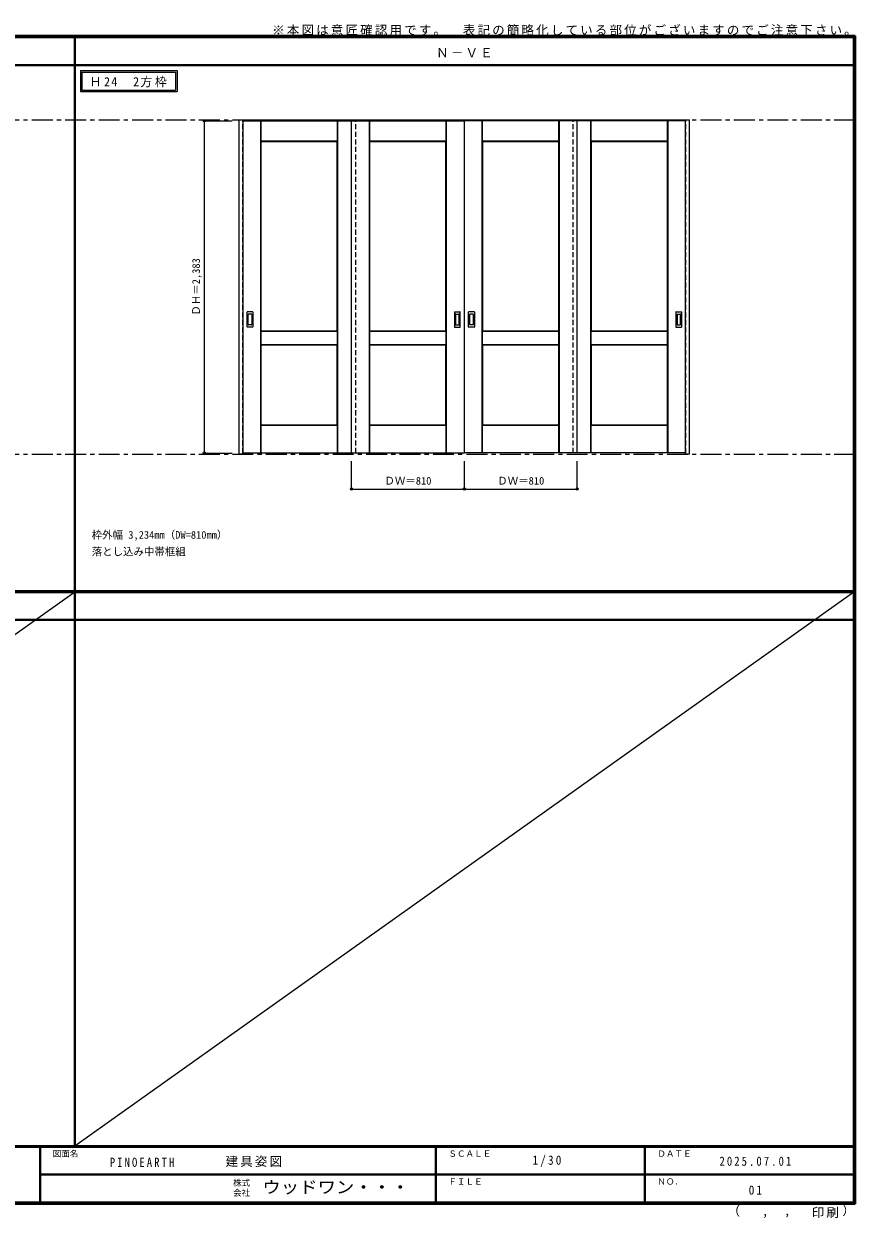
# Model space of a CAD drawing. Units: millimetres, scale not verified. Extents: x -6000 to 5700, y -4307 to 4260.
# Drawn here: x -267 to 5700, y -4307 to 4260 of the extents above; entities that cross this region are included whole.
import ezdxf
from ezdxf.enums import TextEntityAlignment as Align

# ---------------------------------------------------------------- set-up
doc = ezdxf.new("R2010")
doc.units = ezdxf.units.MM
doc.header["$LTSCALE"] = 30
doc.header["$PDMODE"] = 32
doc.header["$PDSIZE"] = 15
doc.linetypes.add('CHAIN1', pattern=[8, 5, -1, 1, -1])
doc.linetypes.add('DASHED1', pattern=[1.8, 1.2, -0.6])
for name, color, linetype, lineweight in [('0-1_通り芯', 7, 'CHAIN1', 18), ('0-2_扉', 3, 'Continuous', 25), ('0-3_仕上げ', 7, 'Continuous', 18), ('0-4_枠', 3, 'Continuous', 25), ('0-6_引手', 7, 'Continuous', 18), ('0-A_文字', 7, 'Continuous', 18), ('0-B_寸法', 7, 'Continuous', 9), ('F-0_補助線', 7, 'Continuous', 18), ('F-1_枠', 6, 'Continuous', 40)]:
    doc.layers.add(name, color=color, linetype=linetype, lineweight=lineweight)
doc.layers.add('0-C_ハッチ', color=7, linetype='Continuous')
doc.layers.add('F-A_文字', color=7, linetype='Continuous')
doc.styles.add('ＭＳ ゴシック', font='')
doc.styles.get('ＭＳ ゴシック').set_extended_font_data('MS Gothic')

msp = doc.modelspace()

# ---------------------------------------------------------------- linework, layer by layer
at = {"layer": '0-1_通り芯'}
for p, q in [((-5490, 3573), (5690, 3573)), ((-5490, 1173), (5690, 1173))]:
    msp.add_line(p, q, dxfattribs=at)
at = {"layer": '0-2_扉'}
for p, q in [((1308, 3565), (2895, 3565)), ((2085, 1182), (2085, 3565)), ((2895, 1182), (2895, 3565)), ((4482, 3565), (2895, 3565)), ((3705, 1182), (3705, 3565)), ((1308, 1182), (2895, 1182)), ((4482, 1182), (2895, 1182))]:
    msp.add_line(p, q, dxfattribs=at)
at = {"layer": '0-3_仕上げ'}
for p, q in [((1433, 1182), (1433, 3565)), ((1434.5, 3417.5), (1434.5, 3565)), ((1436, 3419), (1436, 3565)), ((1984, 3419), (1984, 3565)), ((1985.5, 3417.5), (1985.5, 3565)), ((1987, 1182), (1987, 3565)), ((2213, 1182), (2213, 3565)), ((2214.5, 3417.5), (2214.5, 3565)), ((2216, 3419), (2216, 3565)), ((2764, 3419), (2764, 3565)), ((2765.5, 3417.5), (2765.5, 3565)), ((2767, 1182), (2767, 3565)), ((3023, 1182), (3023, 3565)), ((3024.5, 3417.5), (3024.5, 3565)), ((3026, 3419), (3026, 3565)), ((3574, 3419), (3574, 3565)), ((3575.5, 3417.5), (3575.5, 3565)), ((3577, 1182), (3577, 3565)), ((3803, 1182), (3803, 3565)), ((3804.5, 3417.5), (3804.5, 3565)), ((3806, 3419), (3806, 3565)), ((4354, 3419), (4354, 3565)), ((4355.5, 3417.5), (4355.5, 3565)), ((4357, 1182), (4357, 3565)), ((1437, 3415), (1434.5, 3417.5)), ((2217, 3415), (2214.5, 3417.5)), ((3027, 3415), (3024.5, 3417.5)), ((3807, 3415), (3804.5, 3417.5)), ((1434.5, 2054.5), (1437, 2057)), ((1983, 2057), (1985.5, 2054.5)), ((2214.5, 2054.5), (2217, 2057)), ((2763, 2057), (2765.5, 2054.5)), ((3024.5, 2054.5), (3027, 2057)), ((3573, 2057), (3575.5, 2054.5)), ((3804.5, 2054.5), (3807, 2057)), ((4353, 2057), (4355.5, 2054.5)), ((1436, 2053), (1434.5, 2054.5)), ((1434.5, 1959.5), (1434.5, 2054.5)), ((1984, 2053), (1436, 2053)), ((1436, 1961), (1436, 2053)), ((1984, 2053), (1985.5, 2054.5)), ((1984, 1961), (1984, 2053)), ((1985.5, 1959.5), (1985.5, 2054.5)), ((2216, 2053), (2214.5, 2054.5)), ((2214.5, 1959.5), (2214.5, 2054.5)), ((2764, 2053), (2216, 2053)), ((2216, 1961), (2216, 2053)), ((2764, 2053), (2765.5, 2054.5)), ((2764, 1961), (2764, 2053)), ((2765.5, 1959.5), (2765.5, 2054.5)), ((3026, 2053), (3024.5, 2054.5)), ((3024.5, 1959.5), (3024.5, 2054.5)), ((3574, 2053), (3026, 2053)), ((3026, 1961), (3026, 2053)), ((3574, 2053), (3575.5, 2054.5)), ((3574, 1961), (3574, 2053)), ((3575.5, 1959.5), (3575.5, 2054.5)), ((3806, 2053), (3804.5, 2054.5)), ((3804.5, 1959.5), (3804.5, 2054.5)), ((4354, 2053), (3806, 2053)), ((3806, 1961), (3806, 2053)), ((4354, 2053), (4355.5, 2054.5)), ((4354, 1961), (4354, 2053)), ((4355.5, 1959.5), (4355.5, 2054.5)), ((1436, 1961), (1434.5, 1959.5)), ((1437, 1957), (1434.5, 1959.5)), ((1436, 1961), (1984, 1961)), ((1985.5, 1959.5), (1983, 1957)), ((1984, 1961), (1985.5, 1959.5)), ((2216, 1961), (2214.5, 1959.5)), ((2217, 1957), (2214.5, 1959.5)), ((2216, 1961), (2764, 1961)), ((2765.5, 1959.5), (2763, 1957)), ((2764, 1961), (2765.5, 1959.5)), ((3026, 1961), (3024.5, 1959.5)), ((3027, 1957), (3024.5, 1959.5)), ((3026, 1961), (3574, 1961)), ((3575.5, 1959.5), (3573, 1957)), ((3574, 1961), (3575.5, 1959.5)), ((3806, 1961), (3804.5, 1959.5)), ((3807, 1957), (3804.5, 1959.5)), ((3806, 1961), (4354, 1961)), ((4355.5, 1959.5), (4353, 1957)), ((4354, 1961), (4355.5, 1959.5)), ((1434.5, 1182), (1434.5, 1379.5)), ((1436, 1182), (1436, 1378)), ((1984, 1378), (1436, 1378)), ((1983, 1382), (1985.5, 1379.5)), ((1984, 1378), (1985.5, 1379.5)), ((1984, 1182), (1984, 1378)), ((1985.5, 1182), (1985.5, 1379.5)), ((2214.5, 1182), (2214.5, 1379.5)), ((2216, 1182), (2216, 1378)), ((2764, 1378), (2216, 1378)), ((2763, 1382), (2765.5, 1379.5)), ((2764, 1378), (2765.5, 1379.5)), ((2764, 1182), (2764, 1378)), ((2765.5, 1182), (2765.5, 1379.5)), ((3024.5, 1182), (3024.5, 1379.5)), ((3026, 1182), (3026, 1378)), ((3574, 1378), (3026, 1378)), ((3573, 1382), (3575.5, 1379.5)), ((3574, 1378), (3575.5, 1379.5)), ((3574, 1182), (3574, 1378)), ((3575.5, 1182), (3575.5, 1379.5)), ((3804.5, 1182), (3804.5, 1379.5)), ((3806, 1182), (3806, 1378)), ((4354, 1378), (3806, 1378)), ((4353, 1382), (4355.5, 1379.5)), ((4354, 1378), (4355.5, 1379.5)), ((4354, 1182), (4354, 1378)), ((4355.5, 1182), (4355.5, 1379.5))]:
    msp.add_line(p, q, dxfattribs=at)
at = {"layer": '0-3_仕上げ', "color": 3, "lineweight": 25}
for p, q in [((1983, 3415), (1437, 3415)), ((1437, 2057), (1437, 3415)), ((1983, 2057), (1983, 3415)), ((2763, 3415), (2217, 3415)), ((2217, 2057), (2217, 3415)), ((2763, 2057), (2763, 3415)), ((3573, 3415), (3027, 3415)), ((3027, 2057), (3027, 3415)), ((3573, 2057), (3573, 3415)), ((4353, 3415), (3807, 3415)), ((3807, 2057), (3807, 3415)), ((4353, 2057), (4353, 3415)), ((1983, 2057), (1437, 2057)), ((2763, 2057), (2217, 2057)), ((3573, 2057), (3027, 2057)), ((4353, 2057), (3807, 2057)), ((1437, 1957), (1983, 1957)), ((1437, 1382), (1437, 1957)), ((1983, 1382), (1983, 1957)), ((2217, 1957), (2763, 1957)), ((2217, 1382), (2217, 1957)), ((2763, 1382), (2763, 1957)), ((3027, 1957), (3573, 1957)), ((3027, 1382), (3027, 1957)), ((3573, 1382), (3573, 1957)), ((3807, 1957), (4353, 1957)), ((3807, 1382), (3807, 1957)), ((4353, 1382), (4353, 1957)), ((1983, 1382), (1437, 1382)), ((2763, 1382), (2217, 1382)), ((3573, 1382), (3027, 1382)), ((4353, 1382), (3807, 1382))]:
    msp.add_line(p, q, dxfattribs=at)
at = {"layer": '0-3_仕上げ'}
for points in [[(1984, 3419), (1436, 3419), (1434.5, 3417.5)], [(1984, 3419), (1985.5, 3417.5), (1983, 3415)], [(2764, 3419), (2216, 3419), (2214.5, 3417.5)], [(2764, 3419), (2765.5, 3417.5), (2763, 3415)], [(3574, 3419), (3026, 3419), (3024.5, 3417.5)], [(3574, 3419), (3575.5, 3417.5), (3573, 3415)], [(4354, 3419), (3806, 3419), (3804.5, 3417.5)], [(4354, 3419), (4355.5, 3417.5), (4353, 3415)], [(1436, 1378), (1434.5, 1379.5), (1437, 1382)], [(2216, 1378), (2214.5, 1379.5), (2217, 1382)], [(3026, 1378), (3024.5, 1379.5), (3027, 1382)], [(3806, 1378), (3804.5, 1379.5), (3807, 1382)]]:
    msp.add_lwpolyline(points, dxfattribs=at)
at = {"layer": '0-4_枠'}
for p, q in [((1278, 3573), (4512, 3573)), ((1278, 1173), (1278, 3573)), ((1308, 1173), (1308, 3573)), ((4482, 1173), (4482, 3573)), ((4512, 1173), (4512, 3573)), ((1308, 1173), (1278, 1173)), ((4512, 1173), (4482, 1173))]:
    msp.add_line(p, q, dxfattribs=at)
at = {"layer": '0-4_枠', "color": 4, "linetype": 'DASHED1', "lineweight": 9}
for p, q in [((1305, 3565), (1308, 3565)), ((2115, 1182), (2115, 3565)), ((3675, 1182), (3675, 3565)), ((4482, 3565), (4485, 3565)), ((4485, 1182), (4485, 3565)), ((4482, 1182), (4485, 1182))]:
    msp.add_line(p, q, dxfattribs=at)
msp.add_lwpolyline([(1308, 1182), (1305, 1182), (1305, 3565)], dxfattribs=at)
at = {"layer": '0-6_引手', "color": 3, "lineweight": 25}
for p, q in [((1335, 2086), (1335, 2193)), ((1375.5, 2194.5), (1336.5, 2194.5)), ((1377, 2193), (1377, 2086)), ((2823, 2193), (2823, 2086)), ((2824.5, 2194.5), (2863.5, 2194.5)), ((2865, 2086), (2865, 2193)), ((2925, 2086), (2925, 2193)), ((2965.5, 2194.5), (2926.5, 2194.5)), ((2967, 2193), (2967, 2086)), ((4413, 2193), (4413, 2086)), ((4414.5, 2194.5), (4453.5, 2194.5)), ((4455, 2086), (4455, 2193)), ((1375.5, 2084.5), (1336.5, 2084.5)), ((2824.5, 2084.5), (2863.5, 2084.5)), ((2965.5, 2084.5), (2926.5, 2084.5)), ((4414.5, 2084.5), (4453.5, 2084.5))]:
    msp.add_line(p, q, dxfattribs=at)
at = {"layer": '0-6_引手'}
for p, q in [((1343.5, 2102), (1343.5, 2177)), ((1367, 2178.5), (1345, 2178.5)), ((1368.5, 2177), (1368.5, 2102)), ((2831.5, 2177), (2831.5, 2102)), ((2833, 2178.5), (2855, 2178.5)), ((2856.5, 2102), (2856.5, 2177)), ((2933.5, 2102), (2933.5, 2177)), ((2957, 2178.5), (2935, 2178.5)), ((2958.5, 2177), (2958.5, 2102)), ((4421.5, 2177), (4421.5, 2102)), ((4423, 2178.5), (4445, 2178.5)), ((4446.5, 2102), (4446.5, 2177)), ((1367, 2100.5), (1345, 2100.5)), ((2833, 2100.5), (2855, 2100.5)), ((2957, 2100.5), (2935, 2100.5)), ((4423, 2100.5), (4445, 2100.5))]:
    msp.add_line(p, q, dxfattribs=at)
at = {"layer": '0-6_引手', "color": 3, "lineweight": 25}
for centre, start, end in [((1336.5, 2193), 90, 180), ((1375.5, 2193), 0, 90), ((2824.5, 2193), 90, 180), ((2863.5, 2193), 0, 90), ((2926.5, 2193), 90, 180), ((2965.5, 2193), 0, 90), ((4414.5, 2193), 90, 180), ((4453.5, 2193), 0, 90), ((1336.5, 2086), 180, 270), ((1375.5, 2086), 270, 0), ((2824.5, 2086), 180, 270), ((2863.5, 2086), 270, 0), ((2926.5, 2086), 180, 270), ((2965.5, 2086), 270, 0), ((4414.5, 2086), 180, 270), ((4453.5, 2086), 270, 0)]:
    msp.add_arc(centre, 1.5, start, end, dxfattribs=at)
at = {"layer": '0-6_引手'}
for centre, start, end in [((1345, 2177), 90, 180), ((1367, 2177), 0, 90), ((2833, 2177), 90, 180), ((2855, 2177), 0, 90), ((2935, 2177), 90, 180), ((2957, 2177), 0, 90), ((4423, 2177), 90, 180), ((4445, 2177), 0, 90), ((1345, 2102), 180, 270), ((1367, 2102), 270, 0), ((2833, 2102), 180, 270), ((2855, 2102), 270, 0), ((2935, 2102), 180, 270), ((2957, 2102), 270, 0), ((4423, 2102), 180, 270), ((4445, 2102), 270, 0)]:
    msp.add_arc(centre, 1.5, start, end, dxfattribs=at)
at = {"layer": '0-A_文字'}
for p, q in [((140, 3925), (140, 3775)), ((150, 3915), (150, 3785)), ((150, 3915), (822.62, 3915)), ((822.62, 3915), (822.62, 3785)), ((140, 3775), (832.62, 3775)), ((150, 3785), (822.62, 3785))]:
    msp.add_line(p, q, dxfattribs=at)
msp.add_lwpolyline([(140, 3925), (832.62, 3925), (832.62, 3775)], dxfattribs=at)
at = {"layer": '0-B_寸法', "color": 4}
for p, q in [((1028, 3564.5), (1228, 3564.5)), ((1028, 3564.5), (1028, 1181.5)), ((1028, 1181.5), (1228, 1181.5)), ((2085, 923.5), (2085, 1123.5)), ((2895, 923.5), (2895, 1123.5)), ((3705, 923.5), (3705, 1123.5)), ((2085, 923.5), (3705, 923.5))]:
    msp.add_line(p, q, dxfattribs=at)
at = {"layer": '0-B_寸法'}
for p in [(1028, 3564.5), (1028, 1181.5), (2085, 923.5), (2895, 923.5), (3705, 923.5)]:
    msp.add_point(p, dxfattribs=at)
at = {"layer": 'F-0_補助線'}
for p, q in [((100, 184.5), (-5490, -3790)), ((5690, 184.5), (100, -3790))]:
    msp.add_line(p, q, dxfattribs=at)
at = {"layer": 'F-1_枠'}
for p, q in [((-6000, 4175), (5700, 4175)), ((-6000, 4170), (5700, 4170)), ((-6000, 4165), (5700, 4165)), ((100, -3790), (100, 4175)), ((5690, 4175), (5690, -4205)), ((5695, 4175), (5695, -4205)), ((5700, 4175), (5700, -4205)), ((-6000, 3965), (5700, 3965)), ((-6000, 190.5), (5700, 190.5)), ((-6000, 187.5), (5700, 187.5)), ((-6000, 184.5), (5700, 184.5)), ((-6000, -15.5), (5700, -15.5)), ((5700, -3790), (-6000, -3790)), ((5700, -3795), (-6000, -3795)), ((-150, -3795), (-150, -4195)), ((2690, -3795), (2690, -4195)), ((4190, -3795), (4190, -4195)), ((-150, -3995), (5690, -3995.01)), ((5700, -4195), (-6000, -4195)), ((5700, -4200), (-6000, -4200)), ((5700, -4205), (-6000, -4205))]:
    msp.add_line(p, q, dxfattribs=at)

# ---------------------------------------------------------------- texts
at = {"layer": '0-A_文字', "style": 'ＭＳ ゴシック'}
for s, p in [('枠外幅 3,234mm（DW=810mm）', (220, 550.5)), ('落とし込み中帯框組', (220, 430.5))]:
    msp.add_text(s, height=54.99, dxfattribs=at).set_placement(p, align=Align.BOTTOM_LEFT)
at = {"layer": '0-A_文字', "char_height": 65.98, "attachment_point": 7, "style": 'ＭＳ ゴシック'}
for s, insert in [('\\T1.17;Ｎ－ＶＥ', (2692.5, 4020)), ('\\T1.22;\\W0.95;Ｈ24\u30002方枠', (204.66, 3805))]:
    msp.add_mtext(s, dxfattribs=dict(at, insert=insert))
at = {"layer": '0-B_寸法', "style": 'ＭＳ ゴシック'}
msp.add_text('ＤＨ＝2,383', height=54.99, rotation=90, dxfattribs=at).set_placement((1013, 2167.25), align=Align.BOTTOM_LEFT)
for p in [(2321.25, 938.5), (3131.25, 938.5)]:
    msp.add_text('ＤＷ＝810', height=54.99, dxfattribs=at).set_placement(p, align=Align.BOTTOM_LEFT)
at = {"layer": '0-C_ハッチ', "insert": (1515, 4175), "char_height": 65.98, "attachment_point": 7, "style": 'ＭＳ ゴシック'}
msp.add_mtext('\\T1.17;※本図は意匠確認用です。\u3000表記の簡略化している部位がございますのでご注意下さい。', dxfattribs=at)
at = {"layer": 'F-A_文字', "style": 'ＭＳ ゴシック'}
for s, height, p in [('図面名', 43.99, (-60, -3880)), ('ＳＣＡＬＥ', 43.99, (2780, -3880)), ('ＤＡＴＥ', 43.99, (4280, -3880)), ('株式', 43.99, (1235, -4089)), ('ＦＩＬＥ', 43.99, (2780, -4080)), ('ＮＯ．', 43.99, (4280, -4080)), ('会社', 43.99, (1235, -4161)), ('（', 65.98, (4784.03, -4308.31)), (',', 65.98, (5031.28, -4308.31)), (',', 65.98, (5190.2, -4305.53)), ('）', 65.98, (5608.4, -4304.13))]:
    msp.add_text(s, height=height, dxfattribs=at).set_placement(p, align=Align.BOTTOM_LEFT)
at = {"layer": 'F-A_文字', "style": 'ＭＳ ゴシック', "width": 1.1}
msp.add_text('ウッドワン・・・', height=87.98, dxfattribs=at).set_placement((1445, -4155), align=Align.BOTTOM_LEFT)
at = {"layer": 'F-A_文字', "char_height": 65.98, "attachment_point": 7, "style": 'ＭＳ ゴシック'}
for s, insert in [('\\T1.38;\\W0.9;1/30', (3383.75, -3940)), ('\\T1.39;\\W0.85;PINOEARTH', (350, -3940.79)), ('\\T1.17;建具姿図', (1180.42, -3940)), ('\\T1.39;\\W0.85;2025.07.01', (4726.25, -3932.5)), ('\\T1.36;\\W0.9;01', (4936.25, -4140)), ('\\T1.17;印刷', (5388.15, -4306.92))]:
    msp.add_mtext(s, dxfattribs=dict(at, insert=insert))

doc.saveas('drawing.dxf')
